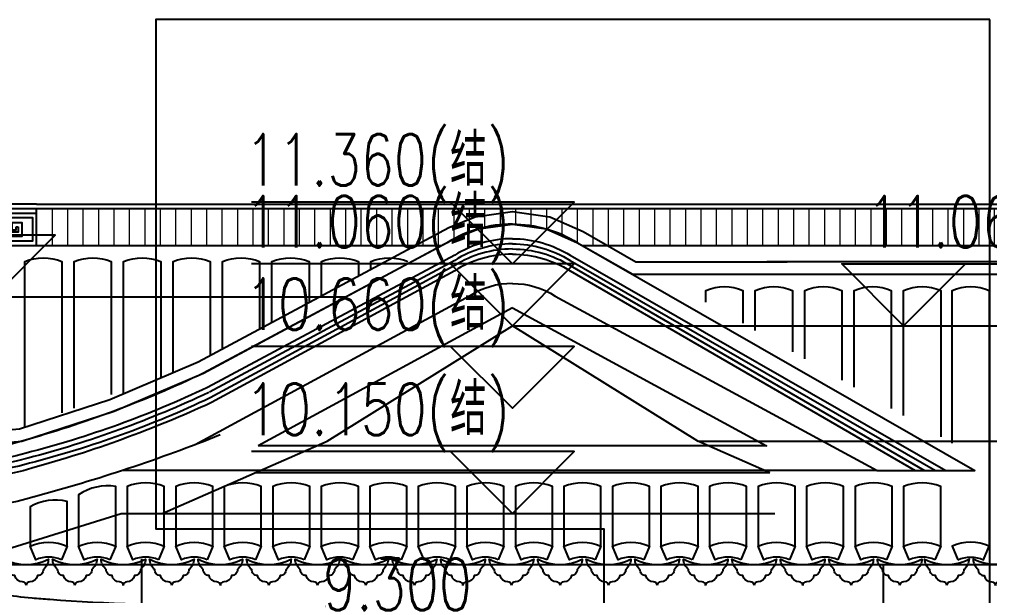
# Model space of a CAD drawing. Extents: x 296441 to 853063, y 459050 to 1117990.
# Drawn here: x 625505 to 630216, y 1063356 to 1066152 of the extents above; entities that cross this region are included whole.
import ezdxf
from ezdxf.xclip import XClip

# ---------------------------------------------------------------- set-up
doc = ezdxf.new("R2010")
doc.units = 0
doc.header["$LTSCALE"] = 1000
doc.header["$XCLIPFRAME"] = 0
for name, pattern in [('CENTER2', [28.575, 19.05, -3.175, 3.175, -3.175]), ('E1-ELEV-S$0$HIDDEN2', [4.7625, 3.175, -1.5875]), ('E2-E3-ELEV-S$0$$5$CENTER2', [28.575, 19.05, -3.175, 3.175, -3.175]), ('E2-E3-ELEV-S$0$HIDDEN2', [4.7625, 3.175, -1.5875])]:
    doc.linetypes.add(name, pattern=pattern)
for name, color, linetype in [('E1-ELEV-S$0$A-ELEV-HDDN', 161, 'E1-ELEV-S$0$HIDDEN2'), ('E1-ELEV-S$0$A-ELEV-HEVY', 2, 'Continuous'), ('E1-TEXT-S-MI$0$A-ANNO-LEVL', 3, 'Continuous'), ('E1-TEXT-S-MI$0$A-ANNO-LEVL-TEXT', 255, 'Continuous'), ('E2-E3-ELEV-S$0$A-ANNO-DIMS', 70, 'Continuous'), ('E2-E3-ELEV-S$0$A-ELEV-HDDN', 161, 'E2-E3-ELEV-S$0$HIDDEN2'), ('E2-E3-ELEV-S$0$A-ELEV-HEVY', 2, 'Continuous'), ('E2-E3-ELEV-S$0$A-ELEV-MEDM', 4, 'Continuous'), ('E2-E3-ELEV-S$0$A-ELEV-MEDM-HEVY', 2, 'Continuous'), ('E2-E3-ELEV-S$0$A-ELEV-THIN', 144, 'Continuous'), ('E2-E3-ELEV-S$0$G-GRID', 9, 'E2-E3-ELEV-S$0$$5$CENTER2'), ('E2-E3-ELEV-S$0$G-XREF', 2, 'Continuous'), ('E2-E3-TEXT-S$0$A-ANNO-LEVL', 3, 'Continuous'), ('E2-E3-TEXT-S$0$A-ANNO-LEVL-TEXT', 255, 'Continuous'), ('G-GRID', 8, 'CENTER2'), ('G-XREF', 2, 'Continuous')]:
    doc.layers.add(name, color=color, linetype=linetype)
doc.layers.add('E2-E3-ELEV-S$0$A_PL_4', color=138, linetype='Continuous', lineweight=9)
doc.layers.add('E2-E3-ELEV-S$0$ENTR-DETL-P$0$A-ANNO-NPLT', color=215, linetype='Continuous', plot=False)
doc.layers.add('E2-E3-TEXT-S$0$A-ANNO-NPLT', color=215, linetype='Continuous', plot=False)
doc.styles.add('E1-TEXT-S-MI$0$GOA_01_thin_0.75', font='romans.shx', dxfattribs={"width": 0.75, "bigfont": 'hzdx.shx'})
doc.styles.add('E2-E3-TEXT-S$0$GOA_01_thin_0.75', font='romans.shx', dxfattribs={"width": 0.75, "bigfont": 'hzdx.shx'})

# ---------------------------------------------------------------- blocks, each defined once
blk = doc.blocks.new('E1-ELEV-S')
at = {"layer": 'E1-ELEV-S$0$A-ELEV-HDDN'}
for p, q in [((3870, 10500), (6720, 10500)), ((-120, 10150), (6720, 10150)), ((-120, 9900), (6720, 9900))]:
    blk.add_line(p, q, dxfattribs=at)
at = {"layer": 'E1-ELEV-S$0$A-ELEV-HEVY'}
blk.add_line((3870, 9700), (3870, 11470), dxfattribs=at)
blk = doc.blocks.new('E2-E3-ELEV-S$0$歇山-标准侧')
at = {"layer": 'E2-E3-ELEV-S$0$A-ELEV-MEDM'}
for p, q in [((1989.6, 1181.6), (2057, 1181.6)), ((2057.9, 1153.9), (2057.5, 1176.4)), ((1930, 964.4), (1944.8, 948.9)), ((1834.2, 826.5), (1831.5, 810.9)), ((1831.5, 810.9), (1852.7, 798.3)), ((1729.4, 714.6), (1753.6, 700.6)), ((1666.6, 536.2), (1623.7, 507.6)), ((1666.6, 563.8), (1666.6, 536.2)), ((1498.9, 476), (1498.9, 428.9)), ((1576.4, 478.1), (1502.1, 476)), ((1585.3, 507.6), (1573.8, 499.8)), ((1573.8, 499.8), (1576.4, 478.1)), ((1623.7, 507.6), (1585.3, 507.6)), ((1498.9, 428.9), (1528.9, 419.4)), ((1528.9, 426), (1655.5, 426)), ((1528.9, 426), (1528.9, 419.4)), ((1655.5, 426), (1689.1, 417)), ((1689.1, 417), (1689.1, 346.1)), ((1764.1, 316.6), (1689.1, 346.1)), ((1764.1, 316.6), (1740.8, 250.8)), ((1720.4, 211.1), (1720.4, 89.6)), ((1701, 89.6), (1701, 183.8)), ((1306.6, 94.4), (1295.3, 36.9)), ((1306.6, 94.4), (1295.3, 36.9)), ((1562.1, 124.6), (1424.6, 107.2)), ((1295.3, 36.9), (1135.9, 49.3)), ((1295.3, 36.9), (1135.9, 49.3)), ((1715.2, 84.4), (1706.2, 84.4))]:
    blk.add_line(p, q, dxfattribs=at)
for centre, radius, start, end in [((1412.3, 1468.3), 644.5, 296.267, 333.5834), ((2024.6, 1183.8), 35.1, 183.6621, 282.168), ((2030.6, 1176.4), 26.9, 273.0951, 11.218), ((1570.6, 1279.9), 478.2, 318.728, 341.962), ((2022.6, 1198.6), 66.9, 272.3393, 287.1228), ((2035.1, 1156.5), 23, 288.1452, 353.3521), ((2423.2, 6030.3), 5427.1, 244.538, 254.4881), ((1368.7, 1358.2), 706.8, 311.2015, 324.6093), ((1235.6, 1648.8), 888.1, 252.7199, 301.3494), ((1551.1, 1110), 433.7, 294.278, 314.0642), ((1605.6, 677.5), 128.3, 298.9055, 353.3374), ((1716.7, 696), 37.1, 295.9837, 7.1725), ((1852.8, 168.1), 139.2, 143.5574, 162.0138), ((1630.5, 190.9), 61.3, 328.2186, 12.1987), ((1635.7, 162), 68.8, 18.4564, 41.7333), ((1581.4, 151.4), 33.1, 196.8426, 261.7376), ((1649.5, 160), 33.1, 292.6787, 357.5737), ((1329.8, 118), 33.1, 196.8426, 241.8882), ((1372, 104.3), 39.4, 289.6163, 348.0699), ((1372, 104.3), 39.4, 289.6163, 348.0699), ((1397.9, 126.6), 33.1, 292.6787, 323.9891), ((1397.9, 126.6), 33.1, 292.6787, 323.9891), ((1612, 136.2), 39.4, 206.3464, 264.8), ((1612, 136.2), 39.4, 206.3464, 264.8), ((1599.3, 66), 32.2, 39.0937, 73.4177), ((1599.3, 66), 32.2, 39.0937, 73.4177), ((1653.5, 72.9), 32.2, 120.9986, 155.3226), ((1623.7, 137.7), 39.4, 289.6163, 348.0699), ((1098.8, 79), 39.4, 201.9274, 217.2656), ((1098.8, 79), 39.4, 217.2656, 260.381), ((1110.6, 79.5), 39.4, 285.1974, 310.8833), ((1110.6, 79.5), 39.4, 285.1974, 310.8833), ((1110.6, 79.5), 39.4, 310.8833, 343.651), ((1329.8, 118), 33.1, 241.8882, 261.7376), ((1329.8, 118), 33.1, 241.8882, 261.7376), ((1360.4, 102.8), 39.4, 206.3464, 264.8), ((1360.4, 102.8), 39.4, 206.3464, 264.8), ((1347.6, 32.7), 32.2, 39.0937, 73.4177), ((1347.6, 32.7), 32.2, 39.0937, 73.4177), ((1401.9, 39.5), 32.2, 120.9986, 155.3226), ((1401.9, 39.5), 32.2, 120.9986, 155.3226), ((1622.1, 207.5), 117.8, 269.0902, 269.5455), ((1706.2, 89.6), 5.18, 180, 270), ((1715.2, 89.6), 5.18, 270, 0), ((1080.7, 10), 32.2, 34.6748, 68.9987), ((1080.7, 10), 32.2, 34.6748, 68.9987), ((1135.3, 12.7), 32.2, 116.5797, 150.9036), ((1135.3, 12.7), 32.2, 116.5797, 150.9036)]:
    blk.add_arc(centre, radius, start, end, dxfattribs=at)
at = {"layer": 'E2-E3-ELEV-S$0$A-ELEV-MEDM-HEVY'}
blk.add_line((0, 0), (-500, 0), dxfattribs=at)
blk.add_line((0, 0), (-500, 0), dxfattribs=at)
for centre, radius, start, end in [((182.9, 7243.3), 7243.3, 275.86203, 277.01949), ((182.9, 7243.3), 7243.3, 275.86203, 277.01949), ((-27.1, 11903.9), 11903.9, 270.1306, 274.16152), ((-27.1, 11903.9), 11903.9, 274.16152, 274.57652)]:
    blk.add_arc(centre, radius, start, end, dxfattribs=at)
at = {"layer": 'E2-E3-ELEV-S$0$A-ELEV-THIN'}
for p, q in [((1930, 964.4), (1873.2, 964.4)), ((1873.2, 964.4), (1889.8, 948.9)), ((1944.8, 948.9), (1889.8, 948.9)), ((1760.7, 826.5), (1757.9, 810.9)), ((1831.5, 810.9), (1757.9, 810.9)), ((1834.2, 826.5), (1760.7, 826.5)), ((1772.7, 810.9), (1794, 798.3)), ((1852.7, 798.3), (1794, 798.3)), ((1729.4, 714.6), (1649.5, 714.6)), ((1649.5, 714.6), (1673.2, 700.6)), ((1753.6, 700.6), (1673.2, 700.6)), ((1522, 521.8), (1487.6, 499.4)), ((1532.7, 507.6), (1522, 521.8)), ((1585.2, 536.2), (1532.7, 507.6)), ((1585.2, 564.8), (1585.2, 536.2)), ((1585.2, 563.8), (1666.6, 563.8)), ((1666.6, 536.2), (1585.2, 536.2)), ((1412.6, 483.9), (1412.6, 425.1)), ((1493.4, 477.8), (1415.8, 483.9)), ((1502.1, 476), (1415.8, 483.9)), ((1573.8, 499.8), (1487.6, 499.4)), ((1487.6, 499.4), (1490.2, 477.8)), ((1585.3, 507.6), (1532.7, 507.6)), ((1528.9, 383.2), (1412.6, 425.1)), ((1557.9, 417), (1528.9, 426)), ((1528.9, 419.4), (1528.9, 383.2)), ((1557.9, 417), (1689.1, 417)), ((1557.9, 345.5), (1557.9, 417)), ((1637.7, 314.6), (1557.9, 345.5)), ((1637.9, 314.7), (1661.1, 248.9)), ((1685.8, 210), (1720.4, 211.1))]:
    blk.add_line(p, q, dxfattribs=at)
for centre, radius, start, end in [((1265.2, 1495.1), 807, 304.9694, 334.205), ((2023, 1177.7), 45.9, 227.1987, 272.8577), ((2227.8, 5625.9), 5073.7, 244.7639, 255.3306), ((2153, 5437.1), 4846.3, 244.5611, 255.6448), ((2169.9, 5481.5), 4945.2, 244.7138, 255.5346), ((2411.4, 6101.8), 5632.4, 245.2293, 254.6869), ((1454.3, 1294.2), 555.8, 300.6141, 321.598), ((1454.3, 1294.2), 555.8, 300.6141, 321.598), ((3025.7, 8396.8), 8145.8, 248.26406, 254.95819), ((1225.7, 1692.4), 1015, 253.8281, 300.2713), ((1236.1, 1663.4), 964.3, 252.8269, 300.65), ((1560.8, 1145.6), 396.2, 296.7526, 302.3415), ((1222.4, 1673.1), 1021.4, 253.6324, 300.3363), ((1417.9, 1283.9), 614.2, 288.5699, 307.7603), ((1224.4, 1630.9), 1007.4, 252.645, 292.7201), ((1525.2, 677.5), 128.3, 298.9055, 353.3374), ((1636.4, 696), 37.1, 295.9837, 7.1725), ((1202.5, 1453), 967.6, 252.5103, 293.4317), ((1459.7, 337.3), 99.6, 66.8014, 118.1739), ((1624.2, 198), 161.7, 66.3667, 114.2237), ((1701.7, 228.1), 107.6, 90.1962, 126.5113), ((1702.2, 202.9), 61.6, 90.8149, 131.7765), ((1201.7, -70.2), 559.4, 29.8066, 34.7832), ((1703.2, 206.5), 58.1, 49.6797, 91.8697)]:
    blk.add_arc(centre, radius, start, end, dxfattribs=at)
blk = doc.blocks.new('E2-E3-ELEV-S$0$甘蔗脊回文头200-E')
at = {"layer": 'E2-E3-ELEV-S$0$A-ELEV-MEDM'}
blk.add_lwpolyline([(270, 200), (0, 200), (0, 0), (270, 0), (270, 155), (70, 155), (70, 45), (200, 45), (200, 110), (150, 110), (150, 75), (170, 75), (170, 90)], dxfattribs=at)
at = {"layer": 'E2-E3-ELEV-S$0$A-ELEV-THIN'}
for p, q in [((270, 155), (270, 180)), ((170, 90), (180, 90))]:
    blk.add_line(p, q, dxfattribs=at)
blk.add_lwpolyline([(180, 90), (180, 65), (90, 65), (90, 135), (250, 135), (250, 20), (20, 20), (20, 180), (270, 180)], dxfattribs=at)
blk = doc.blocks.new('E2-E3-ELEV-S')
at = {"layer": 'E2-E3-ELEV-S$0$A_PL_4'}
h = blk.add_hatch(dxfattribs=at)
h.set_pattern_fill('ANSI31', color=256, scale=600, angle=45, style=0)
h.set_pattern_definition([(90, (-13560, 2180), (-75, 1e-14), [])])
edge = h.paths.add_edge_path()
edge.add_arc((3149.6, 11590.2), 69.8, 24.1252, 34.7628)
edge.add_line((3206.9, 11630), (4110, 11630))
edge.add_line((4110, 11630), (4110, 11450))
edge.add_line((4110, 11450), (3237.8, 11450))
edge.add_line((3237.8, 11450), (3237.8, 11618.7))
edge.add_line((3237.8, 11618.7), (3213.3, 11618.7))
edge = h.paths.add_edge_path()
edge.add_line((-2144.1, 11450), (-2083.6, 11482.5))
edge.add_line((-2083.6, 11482.5), (-1964.6, 11530.7))
edge.add_line((-1964.6, 11530.7), (-1800, 11553.7))
edge.add_line((-1800, 11553.7), (-1635.4, 11530.7))
edge.add_line((-1635.4, 11530.7), (-1483.5, 11463.4))
edge.add_line((-1483.5, 11463.4), (-1460.1, 11450))
edge.add_line((-1460.1, 11450), (3061.4, 11450))
edge.add_line((3061.4, 11450), (3061.4, 11618.7))
edge.add_line((3061.4, 11618.7), (3085.9, 11618.7))
edge.add_arc((3149.6, 11590.2), 69.8, 145.2372, 155.8748, ccw=False)
edge.add_line((3092.3, 11630), (-4110, 11630))
edge.add_line((-4110, 11630), (-4110, 11450))
edge.add_line((-4110, 11450), (-2144.1, 11450))
at = {"layer": 'E2-E3-ELEV-S$0$A-ELEV-HDDN'}
for p, q in [((-4320, 11200), (-2610.2, 11200)), ((-1800, 11060), (3269.6, 11060)), ((-900, 10500), (3269.6, 10500)), ((-550, 10346.9), (-3050, 10346.9)), ((-3700, 10150), (3499.6, 10150))]:
    blk.add_line(p, q, dxfattribs=at)
for points in [[(-4474.7, 9824.1), (-4500, 9900), (-3700, 10150), (-3500, 10150), (-2700, 10500), (-1800, 11060)], [(-900, 10500), (-1800, 11060)], [(-550, 10346.9), (-900, 10500), (-1800, 11060)]]:
    blk.add_lwpolyline(points, dxfattribs=at)
at = {"layer": 'E2-E3-ELEV-S$0$A-ELEV-HEVY'}
for p, q in [((-4470, 11450), (-2144.1, 11450)), ((-1460.1, 11450), (3061.4, 11450))]:
    blk.add_line(p, q, dxfattribs=at)
blk.add_lwpolyline([(-5199.2, 10881.6), (-5077.1, 10712), (-4907.2, 10590.4), (-4553.9, 10467.4), (-4181.4, 10500.8), (-3733.3, 10646.4), (-3299.6, 10830.2), (-2083.6, 11482.5), (-1964.6, 11530.7), (-1800, 11553.7), (-1635.4, 11530.7), (-1483.5, 11463.4), (-1215.9, 11310), (-466.3, 11310)], dxfattribs=at)
at = {"layer": 'E2-E3-ELEV-S$0$A-ELEV-MEDM'}
blk.add_line((-4110, 11650), (3113.6, 11650), dxfattribs=at)
at = {"layer": 'E2-E3-ELEV-S$0$A-ELEV-MEDM', "ltscale": 0.1}
for points in [[(-1800, 11553.7, 0.139835), (-2116.5, 11463.4), (-3299.6, 10830.2), (-3299.6, 10830.2)], [(-1800, 11553.7, -0.139835), (-1483.5, 11463.4), (444.8, 10357.9), (444.8, 10357.9)]]:
    blk.add_lwpolyline(points, format="xyb", dxfattribs=at)
at = {"layer": 'E2-E3-ELEV-S$0$A-ELEV-MEDM-HEVY'}
blk.add_line((-1215.9, 11310), (3061.4, 11310), dxfattribs=at)
at = {"layer": 'E2-E3-ELEV-S$0$A-ELEV-THIN'}
for p, q in [((-4110, 11630), (3092.3, 11630)), ((-29.2, 10357.9), (444.8, 10357.9))]:
    blk.add_line(p, q, dxfattribs=at)
for points in [[(-1800, 11482.7, 0.140418), (-2080.1, 11402.5), (-3280.8, 10760.7)], [(-1800, 11457.7, 0.140418), (-2080.1, 11377.5), (-3271.3, 10737.9)], [(-1800, 11482.7, -0.140418), (-1519.9, 11402.5), (305.2, 10357.9)], [(-1800, 11457.7, -0.140418), (-1519.9, 11377.5), (254.8, 10357.9)], [(-1800, 11432.7, 0.140418), (-2080.1, 11352.5), (-3267.2, 10710.1)], [(-1800, 11407.7, 0.140418), (-2080.1, 11327.5), (-3261.1, 10687.6)], [(-1800, 11432.7, -0.140418), (-1519.9, 11352.5), (201.1, 10357.9)], [(-1800, 11407.7, -0.140418), (-1519.9, 11327.5), (155.8, 10357.9)], [(-4167.5, 10570), (-4167.5, 11372, -0.2), (-3987.5, 11372), (-3987.5, 10637.3)], [(-3927.5, 10659.7), (-3927.5, 11372, -0.2), (-3747.5, 11372), (-3747.5, 10727)], [(-3687.5, 10731), (-3687.5, 11372, -0.2), (-3507.5, 11372), (-3507.5, 10807.3)], [(-3447.5, 10832.7), (-3447.5, 11372, -0.2), (-3267.5, 11372), (-3267.5, 10915.6)], [(-3207.5, 10947.7), (-3207.5, 11372, -0.2), (-3027.5, 11372), (-3027.5, 11044.3)], [(-2967.5, 11076.5), (-2967.5, 11372, -0.2), (-2787.5, 11372), (-2787.5, 11173)], [(-2727.5, 11205.2), (-2727.5, 11372, -0.2), (-2547.5, 11372), (-2547.5, 11301.7)], [(-2487.5, 11333.9), (-2487.5, 11372, -0.2), (-2307.5, 11372)], [(-1800, 11265.3, -0.143084), (-1591.9, 11204.5), (-29.2, 10357.9), (-3693, 10357.9)], [(-1800, 11265.3, 0.143084), (-2008.1, 11204.5), (-3340, 10483)], [(-860.3, 11175.3), (-860.3, 11232, -0.2), (-680.3, 11232), (-680.3, 11072.1)], [(-620.3, 11037.7), (-620.3, 11232, -0.2), (-440.3, 11232), (-440.3, 10934.5)], [(-380.3, 10900.1), (-380.3, 11232, -0.2), (-200.3, 11232), (-200.3, 10796.9)], [(-140.3, 10762.5), (-140.3, 11232, -0.2), (39.7, 11232), (39.7, 10659.3)], [(99.7, 10624.9), (99.7, 11232, -0.2), (279.7, 11232), (279.7, 10521.7)], [(335.4, 10489.8), (335.4, 11232, -0.2), (515.4, 11232), (515.4, 9991.5)], [(-3726.2, 9991.5), (-3726.2, 10279.9, 0.195296), (-3906.2, 10240.2), (-3906.2, 9991.5)], [(-3490.6, 9991.5), (-3490.6, 10279.9, 0.2), (-3670.6, 10279.9), (-3670.6, 9991.5)], [(-3254.9, 9991.5), (-3254.9, 10279.9, 0.2), (-3434.9, 10279.9), (-3434.9, 9991.5)], [(-3019.3, 9991.5), (-3019.3, 10279.9, 0.2), (-3199.3, 10279.9), (-3199.3, 9991.5)], [(-2783.7, 9991.5), (-2783.7, 10279.9, 0.2), (-2963.7, 10279.9), (-2963.7, 9991.5)], [(-2548, 9991.5), (-2548, 10279.9, 0.2), (-2728, 10279.9), (-2728, 9991.5)], [(-2312.4, 9991.5), (-2312.4, 10279.9, 0.2), (-2492.4, 10279.9), (-2492.4, 9991.5)], [(-2076.7, 9991.5), (-2076.7, 10279.9, 0.2), (-2256.7, 10279.9), (-2256.7, 9991.5)], [(-1841.1, 9991.5), (-1841.1, 10279.9, 0.2), (-2021.1, 10279.9), (-2021.1, 9991.5)], [(-1605.4, 9991.5), (-1605.4, 10279.9, 0.2), (-1785.4, 10279.9), (-1785.4, 9991.5)], [(-1369.8, 9991.5), (-1369.8, 10279.9, 0.2), (-1549.8, 10279.9), (-1549.8, 9991.5)], [(-1134.2, 9991.5), (-1134.2, 10279.9, 0.2), (-1314.2, 10279.9), (-1314.2, 9991.5)], [(-898.5, 9991.5), (-898.5, 10279.9, 0.2), (-1078.5, 10279.9), (-1078.5, 9991.5)], [(-662.9, 9991.5), (-662.9, 10279.9, 0.2), (-842.9, 10279.9), (-842.9, 9991.5)], [(-427.2, 9991.5), (-427.2, 10279.9, 0.2), (-607.2, 10279.9), (-607.2, 9991.5)], [(-191.6, 9991.5), (-191.6, 10279.9, 0.2), (-371.6, 10279.9), (-371.6, 9991.5)], [(44.1, 9991.5), (44.1, 10279.9, 0.2), (-135.9, 10279.9), (-135.9, 9991.5)], [(279.7, 9991.5), (279.7, 10279.9, 0.2), (99.7, 10279.9), (99.7, 9991.5)], [(-3961.9, 9991.5), (-3961.9, 10207.3, 0.197944), (-4141.9, 10181.3), (-4141.9, 9991.5)], [(-3989.6, 9925, 0.2), (-4114.2, 9925), (-4141.9, 9991.5, -0.2), (-3961.9, 9991.5), (-3989.6, 9925)], [(-3753.9, 9925, 0.2), (-3878.5, 9925), (-3906.2, 9991.5, -0.2), (-3726.2, 9991.5), (-3753.9, 9925)], [(-3518.3, 9925, 0.2), (-3642.9, 9925), (-3670.6, 9991.5, -0.2), (-3490.6, 9991.5), (-3518.3, 9925)], [(-3282.6, 9925, 0.2), (-3407.2, 9925), (-3434.9, 9991.5, -0.2), (-3254.9, 9991.5), (-3282.6, 9925)], [(-3047, 9925, 0.2), (-3171.6, 9925), (-3199.3, 9991.5, -0.2), (-3019.3, 9991.5), (-3047, 9925)], [(-2811.3, 9925, 0.2), (-2936, 9925), (-2963.7, 9991.5, -0.2), (-2783.7, 9991.5), (-2811.3, 9925)], [(-2575.7, 9925, 0.2), (-2700.3, 9925), (-2728, 9991.5, -0.2), (-2548, 9991.5), (-2575.7, 9925)], [(-2340.1, 9925, 0.2), (-2464.7, 9925), (-2492.4, 9991.5, -0.2), (-2312.4, 9991.5), (-2340.1, 9925)], [(-2104.4, 9925, 0.2), (-2229, 9925), (-2256.7, 9991.5, -0.2), (-2076.7, 9991.5), (-2104.4, 9925)], [(-1868.8, 9925, 0.2), (-1993.4, 9925), (-2021.1, 9991.5, -0.2), (-1841.1, 9991.5), (-1868.8, 9925)], [(-1633.1, 9925, 0.2), (-1757.7, 9925), (-1785.4, 9991.5, -0.2), (-1605.4, 9991.5), (-1633.1, 9925)], [(-1397.5, 9925, 0.2), (-1522.1, 9925), (-1549.8, 9991.5, -0.2), (-1369.8, 9991.5), (-1397.5, 9925)], [(-1161.8, 9925, 0.2), (-1286.5, 9925), (-1314.2, 9991.5, -0.2), (-1134.2, 9991.5), (-1161.8, 9925)], [(-926.2, 9925, 0.2), (-1050.8, 9925), (-1078.5, 9991.5, -0.2), (-898.5, 9991.5), (-926.2, 9925)], [(-690.6, 9925, 0.2), (-815.2, 9925), (-842.9, 9991.5, -0.2), (-662.9, 9991.5), (-690.6, 9925)], [(-454.9, 9925, 0.2), (-579.5, 9925), (-607.2, 9991.5, -0.2), (-427.2, 9991.5), (-454.9, 9925)], [(-219.3, 9925, 0.2), (-343.9, 9925), (-371.6, 9991.5, -0.2), (-191.6, 9991.5), (-219.3, 9925)], [(16.4, 9925, 0.2), (-108.2, 9925), (-135.9, 9991.5, -0.2), (44.1, 9991.5), (16.4, 9925)], [(252, 9925, 0.2), (127.4, 9925), (99.7, 9991.5, -0.2), (279.7, 9991.5), (252, 9925)], [(363, 9925, -0.2), (487.7, 9925), (515.4, 9991.5, 0.2), (335.4, 9991.5), (363, 9925)], [(-4160.6, 9800, 0.408684), (-4178.2, 9818, -0.371092), (-4215.4, 9848.2, -0.424354), (-4243.7, 9878.2, -0.213335), (-4268.6, 9927.6, 0.244572), (-4052.6, 9927.6, -0.213335), (-4077.5, 9878.2, -0.424354), (-4105.7, 9848.2, -0.371092), (-4142.9, 9818, 0.408684), (-4160.6, 9800)], [(-3924.9, 9800, 0.408684), (-3942.6, 9818, -0.371092), (-3979.8, 9848.2, -0.424354), (-4008.1, 9878.2, -0.213335), (-4032.9, 9927.6, 0.244572), (-3816.9, 9927.6, -0.213335), (-3841.8, 9878.2, -0.424354), (-3870.1, 9848.2, -0.371092), (-3907.3, 9818, 0.408684), (-3924.9, 9800)], [(-3689.3, 9800, 0.408684), (-3707, 9818, -0.371092), (-3744.1, 9848.2, -0.424354), (-3772.4, 9878.2, -0.213335), (-3797.3, 9927.6, 0.244572), (-3581.3, 9927.6, -0.213335), (-3606.2, 9878.2, -0.424354), (-3634.5, 9848.2, -0.371092), (-3671.6, 9818, 0.408684), (-3689.3, 9800)], [(-3453.7, 9800, 0.408684), (-3471.3, 9818, -0.371092), (-3508.5, 9848.2, -0.424354), (-3536.8, 9878.2, -0.213335), (-3561.7, 9927.6, 0.244572), (-3345.7, 9927.6, -0.213335), (-3370.5, 9878.2, -0.424354), (-3398.8, 9848.2, -0.371092), (-3436, 9818, 0.408684), (-3453.7, 9800)], [(-3218, 9800, 0.408684), (-3235.7, 9818, -0.371092), (-3272.9, 9848.2, -0.424354), (-3301.1, 9878.2, -0.213335), (-3326, 9927.6, 0.244572), (-3110, 9927.6, -0.213335), (-3134.9, 9878.2, -0.424354), (-3163.2, 9848.2, -0.371092), (-3200.4, 9818, 0.408684), (-3218, 9800)], [(-2982.4, 9800, 0.408684), (-3000, 9818, -0.371092), (-3037.2, 9848.2, -0.424354), (-3065.5, 9878.2, -0.213335), (-3090.4, 9927.6, 0.244572), (-2874.4, 9927.6, -0.213335), (-2899.2, 9878.2, -0.424354), (-2927.5, 9848.2, -0.371092), (-2964.7, 9818, 0.408684), (-2982.4, 9800)], [(-2746.7, 9800, 0.408684), (-2764.4, 9818, -0.371092), (-2801.6, 9848.2, -0.424354), (-2829.9, 9878.2, -0.213335), (-2854.7, 9927.6, 0.244572), (-2638.7, 9927.6, -0.213335), (-2663.6, 9878.2, -0.424354), (-2691.9, 9848.2, -0.371092), (-2729.1, 9818, 0.408684), (-2746.7, 9800)], [(-2511.1, 9800, 0.408684), (-2528.7, 9818, -0.371092), (-2565.9, 9848.2, -0.424354), (-2594.2, 9878.2, -0.213335), (-2619.1, 9927.6, 0.244572), (-2403.1, 9927.6, -0.213335), (-2428, 9878.2, -0.424354), (-2456.2, 9848.2, -0.371092), (-2493.4, 9818, 0.408684), (-2511.1, 9800)], [(-2275.4, 9800, 0.408684), (-2293.1, 9818, -0.371092), (-2330.3, 9848.2, -0.424354), (-2358.6, 9878.2, -0.213335), (-2383.4, 9927.6, 0.244572), (-2167.4, 9927.6, -0.213335), (-2192.3, 9878.2, -0.424354), (-2220.6, 9848.2, -0.371092), (-2257.8, 9818, 0.408684), (-2275.4, 9800)], [(-2039.8, 9800, 0.408684), (-2057.5, 9818, -0.371092), (-2094.6, 9848.2, -0.424354), (-2122.9, 9878.2, -0.213335), (-2147.8, 9927.6, 0.244572), (-1931.8, 9927.6, -0.213335), (-1956.7, 9878.2, -0.424354), (-1985, 9848.2, -0.371092), (-2022.1, 9818, 0.408684), (-2039.8, 9800)], [(-1804.2, 9800, 0.408684), (-1821.8, 9818, -0.371092), (-1859, 9848.2, -0.424354), (-1887.3, 9878.2, -0.213335), (-1912.2, 9927.6, 0.244572), (-1696.2, 9927.6, -0.213335), (-1721, 9878.2, -0.424354), (-1749.3, 9848.2, -0.371092), (-1786.5, 9818, 0.408684), (-1804.2, 9800)], [(-1568.5, 9800, 0.408684), (-1586.2, 9818, -0.371092), (-1623.4, 9848.2, -0.424354), (-1651.6, 9878.2, -0.213335), (-1676.5, 9927.6, 0.244572), (-1460.5, 9927.6, -0.213335), (-1485.4, 9878.2, -0.424354), (-1513.7, 9848.2, -0.371092), (-1550.9, 9818, 0.408684), (-1568.5, 9800)], [(-1332.9, 9800, 0.408684), (-1350.5, 9818, -0.371092), (-1387.7, 9848.2, -0.424354), (-1416, 9878.2, -0.213335), (-1440.9, 9927.6, 0.244572), (-1224.9, 9927.6, -0.213335), (-1249.7, 9878.2, -0.424354), (-1278, 9848.2, -0.371092), (-1315.2, 9818, 0.408684), (-1332.9, 9800)], [(-1097.2, 9800, 0.408684), (-1114.9, 9818, -0.371092), (-1152.1, 9848.2, -0.424354), (-1180.4, 9878.2, -0.213335), (-1205.2, 9927.6, 0.244572), (-989.2, 9927.6, -0.213335), (-1014.1, 9878.2, -0.424354), (-1042.4, 9848.2, -0.371092), (-1079.6, 9818, 0.408684), (-1097.2, 9800)], [(-861.6, 9800, 0.408684), (-879.2, 9818, -0.371092), (-916.4, 9848.2, -0.424354), (-944.7, 9878.2, -0.213335), (-969.6, 9927.6, 0.244572), (-753.6, 9927.6, -0.213335), (-778.5, 9878.2, -0.424354), (-806.7, 9848.2, -0.371092), (-843.9, 9818, 0.408684), (-861.6, 9800)], [(-625.9, 9800, 0.408684), (-643.6, 9818, -0.371092), (-680.8, 9848.2, -0.424354), (-709.1, 9878.2, -0.213335), (-733.9, 9927.6, 0.244572), (-517.9, 9927.6, -0.213335), (-542.8, 9878.2, -0.424354), (-571.1, 9848.2, -0.371092), (-608.3, 9818, 0.408684), (-625.9, 9800)], [(-390.3, 9800, 0.408684), (-408, 9818, -0.371092), (-445.1, 9848.2, -0.424354), (-473.4, 9878.2, -0.213335), (-498.3, 9927.6, 0.244572), (-282.3, 9927.6, -0.213335), (-307.2, 9878.2, -0.424354), (-335.5, 9848.2, -0.371092), (-372.6, 9818, 0.408684), (-390.3, 9800)], [(-154.7, 9800, 0.408684), (-172.3, 9818, -0.371092), (-209.5, 9848.2, -0.424354), (-237.8, 9878.2, -0.213335), (-262.7, 9927.6, 0.244572), (-46.7, 9927.6, -0.213335), (-71.5, 9878.2, -0.424354), (-99.8, 9848.2, -0.371092), (-137, 9818, 0.408684), (-154.7, 9800)], [(81, 9800, 0.408684), (63.3, 9818, -0.371092), (26.1, 9848.2, -0.424354), (-2.1, 9878.2, -0.213335), (-27, 9927.6, 0.244572), (189, 9927.6, -0.213335), (164.1, 9878.2, -0.424354), (135.8, 9848.2, -0.371092), (98.6, 9818, 0.408684), (81, 9800)], [(309.7, 9800, 0.408684), (292, 9818, -0.371092), (254.9, 9848.2, -0.424354), (226.6, 9878.2, -0.213335), (201.7, 9927.6, 0.244572), (417.7, 9927.6, -0.213335), (392.8, 9878.2, -0.424354), (364.5, 9848.2, -0.371092), (327.4, 9818, 0.408684), (309.7, 9800)], [(545.4, 9800, -0.408684), (563, 9818, 0.371092), (600.2, 9848.2, 0.424354), (628.5, 9878.2, 0.213335), (653.4, 9927.6, -0.244572), (437.4, 9927.6, 0.213335), (462.2, 9878.2, 0.424354), (490.5, 9848.2, 0.371092), (527.7, 9818, -0.408684), (545.4, 9800)]]:
    blk.add_lwpolyline(points, format="xyb", dxfattribs=at)
for points in [[(-1800, 11146.6), (-3034.4, 10477.9)], [(-1800, 11146.6), (-565.6, 10477.9), (-3034.4, 10477.9)]]:
    blk.add_lwpolyline(points, dxfattribs=at)
at = {"layer": 'E2-E3-ELEV-S$0$ENTR-DETL-P$0$A-ANNO-NPLT'}
for points in [[(5042.2, 10760.8), (4879.3, 10644.2), (4546.4, 10528.3), (4194.8, 10559.8), (3359.6, 10871.9), (3359.6, 11456.9), (3297.8, 11456.9), (3297.8, 11678.7), (3001.4, 11678.7), (3001.4, 11370), (-564.4, 11370)], [(-5150.5, 10916.6), (-5034.2, 10755), (-4879.3, 10644.2), (-4546.4, 10528.3), (-4193.5, 10560), (-3754.4, 10702.6), (-3325.6, 10884.4), (-2109.1, 11536.9), (-1980.2, 11589.1), (-1800, 11614.3), (-1618.8, 11589), (-1456.3, 11517), (-1199.9, 11370), (-466.3, 11370)]]:
    blk.add_lwpolyline(points, dxfattribs=at)
at = {"layer": 'E2-E3-ELEV-S$0$G-GRID'}
for p, q in [((5037.5, 9900), (-5037.5, 9900)), ((-3600, 6417.4), (-3600, 9928.9))]:
    blk.add_line(p, q, dxfattribs=at)
at = {"layer": 'E2-E3-ELEV-S$0$A-ANNO-DIMS'}
blk.add_blockref('E2-E3-ELEV-S$0$甘蔗脊回文头200-E', (-4380, 11450), dxfattribs=at)
at = {"layer": 'E2-E3-ELEV-S$0$A-ELEV-MEDM', "ltscale": 0.1, "xscale": -1}
blk.add_blockref('E2-E3-ELEV-S$0$歇山-标准侧', (-3209.6, 9700), dxfattribs=at)
at = {"layer": 'E2-E3-ELEV-S$0$G-XREF'}
ref = blk.add_blockref('E1-ELEV-S', (0, 0), dxfattribs=dict(at, xscale=-1))
XClip(ref).set_block_clipping_path([(3839.9999999852, 7949.9999999514), (3839.9999999747, 9699.9999999935), (5037.5000003928, 9699.9999999935), (5037.5000003928, 13173.1885809162), (10599.9999999446, 13173.1885809162), (10599.9999999446, -2500.0000000065), (-155.0010429744, -2500.0000000065), (-155.0010429744, 5700.00000052), (502.7055785611, 5700.00000052), (502.7055785611, 6417.4071594852), (3839.9999999944, 6417.4071594852), (3839.9999999915, 6900.0011838257), (4100.0000404922, 6900.0011838257), (4100.0000404922, 7949.9999999514)])
ref = blk.add_blockref('E1-ELEV-S', (0, 0), dxfattribs=at)
XClip(ref).set_block_clipping_path([(-155.0010429744, 5700.00000052), (502.7055785611, 5700.00000052), (502.7055785611, 6417.4071594852), (3739.9999999944, 6417.4071594852), (3750.0000337741, 9699.9999999935), (5037.5000003928, 9699.9999999935), (5037.5000003928, 13173.1885809162), (10599.9999999446, 13173.1885809162), (10599.9999999446, -2500.0000000065), (-155.0010429744, -2500.0000000065)])

msp = doc.modelspace()

# ---------------------------------------------------------------- linework, layer by layer
at = {"layer": 'E1-TEXT-S-MI$0$A-ANNO-LEVL', "elevation": 5.4}
for points in [[(627598.5, 1065264.8), (627898.5, 1064964.8), (628198.5, 1065264.8), (626632.4, 1065264.8)], [(625078.5, 1065104.8), (625378.5, 1064804.8), (625678.5, 1065104.8), (624112.4, 1065104.8)], [(627598.5, 1064564.8), (627898.5, 1064264.8), (628198.5, 1064564.8), (626632.4, 1064564.8)], [(627598.5, 1064054.8), (627898.5, 1063754.8), (628198.5, 1064054.8), (626632.4, 1064054.8)]]:
    msp.add_lwpolyline(points, dxfattribs=at)
at = {"layer": 'E2-E3-TEXT-S$0$A-ANNO-LEVL'}
for points, elevation in [([(627598.5, 1064964.8), (627898.5, 1064664.8), (628198.5, 1064964.8), (626632.4, 1064964.8)], 5.4), ([(630098.2, 1064964.8), (629798.2, 1064664.8), (629498.2, 1064964.8), (631064.3, 1064964.8)], 6.2), ([(627598.5, 1064054.8), (627898.5, 1063754.8), (628198.5, 1064054.8), (626632.4, 1064054.8)], 5.4)]:
    msp.add_lwpolyline(points, dxfattribs=dict(at, elevation=elevation))
at = {"layer": 'E2-E3-TEXT-S$0$A-ANNO-NPLT', "elevation": 5.4}
msp.add_lwpolyline([(630217.7, 1066151.5), (626167.7, 1066151.5), (626167.7, 1063678.8), (628342.5, 1063678.8), (628342.5, 1056022.1), (630217.7, 1056022.1), (630217.7, 1066151.5)], close=True, dxfattribs=at)
at = {"layer": 'G-GRID'}
for p, q in [((674249.9, 1063504.8, 5.4), (592333.1, 1063504.8, 5.4)), ((629698.5, 1063504.8, 0), (629698.5, 1042704.8, 5.4))]:
    msp.add_line(p, q, dxfattribs=at)

# ---------------------------------------------------------------- block references
at = {"layer": 'G-XREF'}
msp.add_blockref('E2-E3-ELEV-S', (629698.5, 1053604.8, 5.4), dxfattribs=at)

# ---------------------------------------------------------------- texts
at = {"layer": 'E1-TEXT-S-MI$0$A-ANNO-LEVL-TEXT', "style": 'E1-TEXT-S-MI$0$GOA_01_thin_0.75', "width": 0.75}
for s, p in [('11.360(结)', (626599.6, 1065344.9, 5.4)), ('10.660(结)', (626599.6, 1064644.9, 5.4)), ('10.150(结)', (626599.6, 1064134.9, 5.4)), ('9.300', (626978.9, 1063284.9, 5.4))]:
    msp.add_text(s, height=250, dxfattribs=at).set_placement(p)
at = {"layer": 'E2-E3-TEXT-S$0$A-ANNO-LEVL-TEXT', "style": 'E2-E3-TEXT-S$0$GOA_01_thin_0.75', "width": 0.75}
for s, p in [('11.060(结)', (626599.6, 1065044.9, 5.4)), ('11.060(结)', (629616.6, 1065044.9, 6.2)), ('10.150(结)', (626599.6, 1064134.9, 5.4))]:
    msp.add_text(s, height=250, dxfattribs=at).set_placement(p)

doc.saveas('drawing.dxf')
